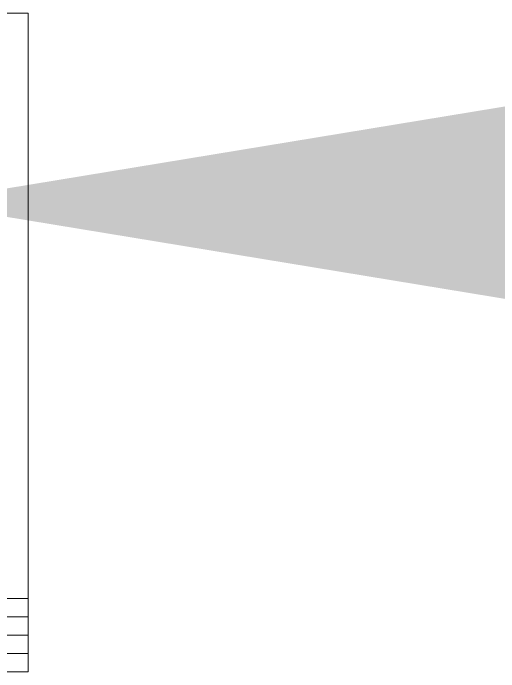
# Model space of a CAD drawing. Header units: millimetres. Extents: x 656141 to 1304589, y -54663 to 110742.
# Drawn here: x 1169603.7 to 1169749.8, y -14045.3 to -13847.4 of the extents above; entities that cross this region are included whole.
import ezdxf

# ---------------------------------------------------------------- set-up
doc = ezdxf.new("R2010")
doc.units = ezdxf.units.MM
doc.header["$LTSCALE"] = 0.35
doc.header["$MEASUREMENT"] = 0
doc.linetypes.add('CONTIN', pattern=[0, 0, 0])
doc.layers.get('0').update_dxf_attribs({"linetype": 'CONTIN'})
doc.styles.add('SIMPLEX', font='simplex.shx', dxfattribs={"width": 0.8})
doc.dimstyles.new('FOR D', dxfattribs={"dimscale": 114, "dimtxt": 2, "dimasz": 2, "dimexe": 1, "dimexo": 1, "dimgap": 1, "dimtad": 1, "dimdec": 0, "dimzin": 0, "dimdsep": 46, "dimtxsty": 'SIMPLEX', "dimcen": 1, "dimclrd": 6, "dimclre": 6, "dimclrt": 7, "dimadec": 0, "dimazin": 0, "dimtfac": 1, "dimtdec": 0, "dimtofl": 0, "dimtmove": 0, "dimatfit": 3, "dimfxl": 1, "dimtolj": 1, "dimtzin": 0, "dimlwd": 0, "dimlwe": 0, "dimarcsym": 1})

msp = doc.modelspace()

# ---------------------------------------------------------------- linework, layer by layer
at = {"linetype": 'Continuous', "lineweight": 5}
for p, q in [((1169608.24, -14023.3), (1169546.96, -14023.3)), ((1169608.24, -14028.81), (1169511.98, -14028.81)), ((1169608.24, -14034.32), (1169511.98, -14034.32)), ((1169608.24, -14039.83), (1169511.98, -14039.83))]:
    msp.add_line(p, q, dxfattribs=at)
for points in [[(1169608.24, -13847.35), (1169608.24, -14045.33), (1169317, -14045.33), (1169317, -13847.35)], [(1169608.24, -14045.33), (1169511.98, -14045.33), (1169511.98, -14023.3), (1169608.24, -14023.3)]]:
    msp.add_lwpolyline(points, close=True, dxfattribs=at)

# ---------------------------------------------------------------- leaders
msp.add_leader([(1169575.76, -13904.31), (1169591.22, -13904.31)], dimstyle='FOR D', override={"dimgap": 1, "dimtad": 0}, dxfattribs=at)

doc.saveas('drawing.dxf')
